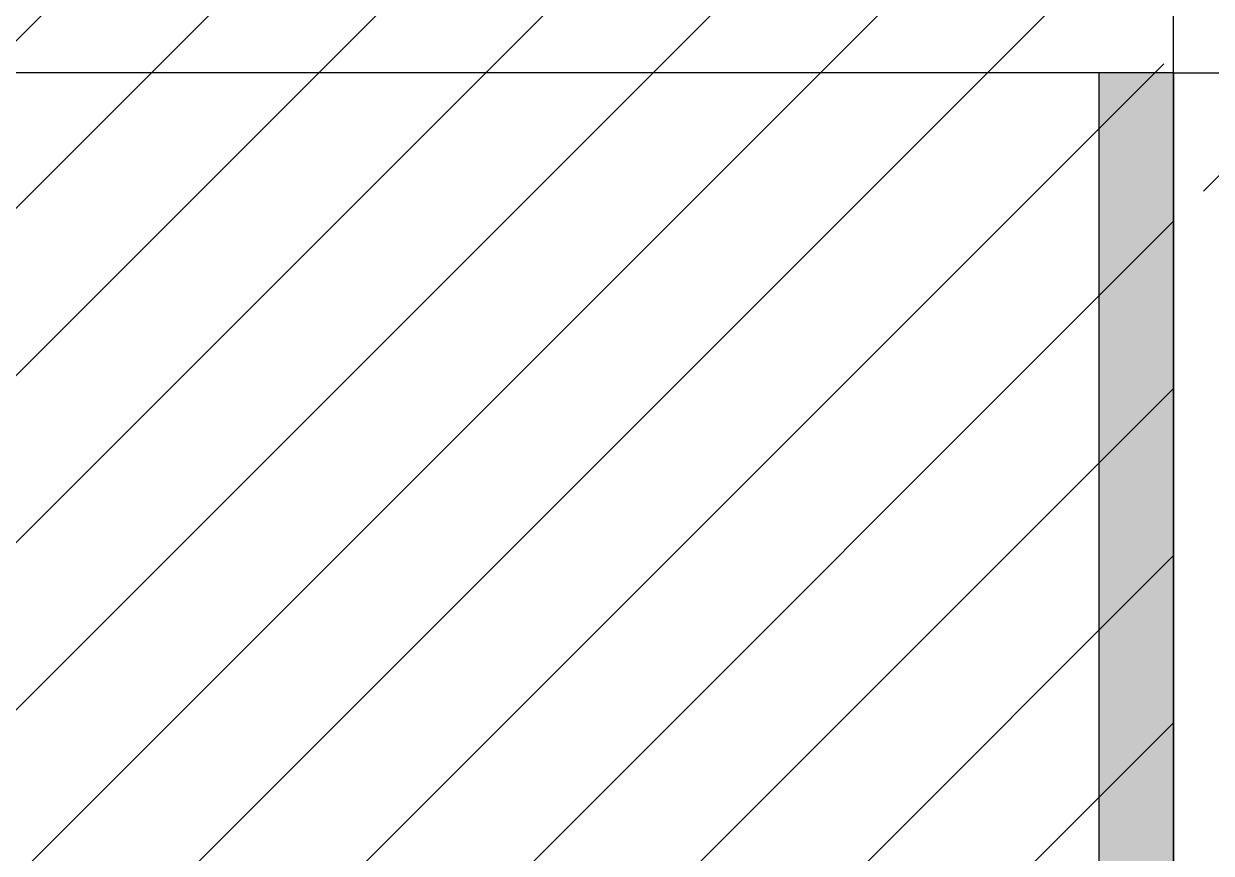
# Model space of a CAD drawing. Header units: millimetres. Extents: x 10 to 76.1, y 10 to 63.5.
# Drawn here: x 59.1744 to 59.4932, y 10.5955 to 10.8182 of the extents above; entities that cross this region are included whole.
import ezdxf

# ---------------------------------------------------------------- set-up
doc = ezdxf.new("R2010")
doc.units = ezdxf.units.MM
doc.layers.add('paredes2d', color=7, linetype='Continuous', true_color=0xc2ced6)
for name, color, linetype in [('Puertas2d', 3, 'Continuous'), ('Relleno', 9, 'Continuous'), ('relleno2d', 9, 'Continuous')]:
    doc.layers.add(name, color=color, linetype=linetype)

msp = doc.modelspace()

# ---------------------------------------------------------------- hatches: boundary and pattern name
at = {"layer": 'Relleno'}
h = msp.add_hatch(dxfattribs=at)
h.set_pattern_fill('DOTS', color=256, scale=0.005, angle=90)
h.set_pattern_definition([(90, (48.963845, 0.3443), (-0.0079375, 0.00396875), [0, -0.0079375])])
h.paths.add_polyline_path([(59.46309, 11.705), (59.48309, 11.705), (59.48309, 12.665), (59.46309, 12.665)])
h.paths.add_polyline_path([(59.48309, 10.805), (59.46309, 10.805), (59.46309, 10.4993), (59.48309, 10.4993)])
at = {"layer": 'relleno2d'}
h = msp.add_hatch(dxfattribs=at)
h.set_pattern_fill('ANSI31', color=256, scale=0.01)
h.paths.add_polyline_path([(59.68809, 11.705), (59.48309, 11.705), (59.48309, 17.785), (59.68809, 17.785)])
edge = h.paths.add_edge_path(flags=17)
edge.add_line((59.68809, 18.975), (59.48309, 18.975))
edge.add_line((59.48309, 18.975), (59.48309, 19.035))
edge.add_line((59.48309, 19.035), (58.99309, 19.035))
edge.add_line((58.99309, 19.035), (58.99309, 19.475))
edge.add_line((58.99309, 19.475), (50.9148, 19.475))
edge.add_arc((50.62309, 19.545), 0.3, 193.4934, 346.5066, ccw=False)
edge.add_line((50.33137, 19.475), (50.15809, 19.475))
edge.add_line((50.15809, 19.475), (50.02309, 19.475))
edge.add_line((50.02309, 19.475), (49.95309, 19.475))
edge.add_line((49.95309, 19.475), (49.95309, 19.68))
edge.add_line((49.95309, 19.68), (59.68809, 19.68))
edge.add_line((59.68809, 19.68), (59.68809, 18.975))
edge = h.paths.add_edge_path(flags=17)
edge.add_line((59.68809, 18.975), (59.48309, 18.975))
edge.add_line((59.48309, 18.975), (59.48309, 19.035))
edge.add_line((58.99309, 19.035), (59.48309, 19.035))
edge.add_line((58.99309, 19.475), (58.99309, 19.035))
edge.add_line((50.9148, 19.475), (58.99309, 19.475))
edge.add_arc((50.62309, 19.545), 0.3, 193.4934, 346.5066)
edge.add_line((50.33137, 19.475), (50.15809, 19.475))
edge.add_line((50.15809, 19.475), (50.02309, 19.475))
edge.add_line((49.95309, 19.475), (50.02309, 19.475))
edge.add_line((49.95309, 19.68), (49.95309, 19.475))
edge.add_line((59.68809, 19.68), (49.95309, 19.68))
edge.add_line((59.68809, 19.68), (59.68809, 18.975))
edge = h.paths.add_edge_path()
edge.add_line((49.95309, 10), (59.68809, 10))
edge.add_line((50.15809, 10.205), (50.9148, 10.205))
edge.add_line((59.48309, 10.205), (50.9148, 10.205))
edge.add_line((59.48309, 10.205), (59.48309, 10.805))
edge.add_line((59.68809, 10), (59.68809, 10.805))
edge.add_line((59.48309, 10.805), (59.68809, 10.805))
edge.add_line((50.15809, 19.475), (50.18809, 19.475))

# ---------------------------------------------------------------- linework, layer by layer
at = {"color": 1}
msp.add_lwpolyline([(59.48309, 10.805), (59.48309, 10.4993), (59.46309, 10.4993), (59.46309, 10.805)], dxfattribs=at)
at = {"layer": 'paredes2d', "color": 6, "linetype": 'Continuous'}
for p, q in [((59.48309, 10.805), (59.68809, 10.805)), ((59.48309, 10.205), (59.48309, 10.805))]:
    msp.add_line(p, q, dxfattribs=at)
at = {"layer": 'Puertas2d'}
for q in [(59.48309, 10.896), (58.58309, 10.805)]:
    msp.add_line((59.48309, 10.805), q, dxfattribs=at)

doc.saveas('drawing.dxf')
